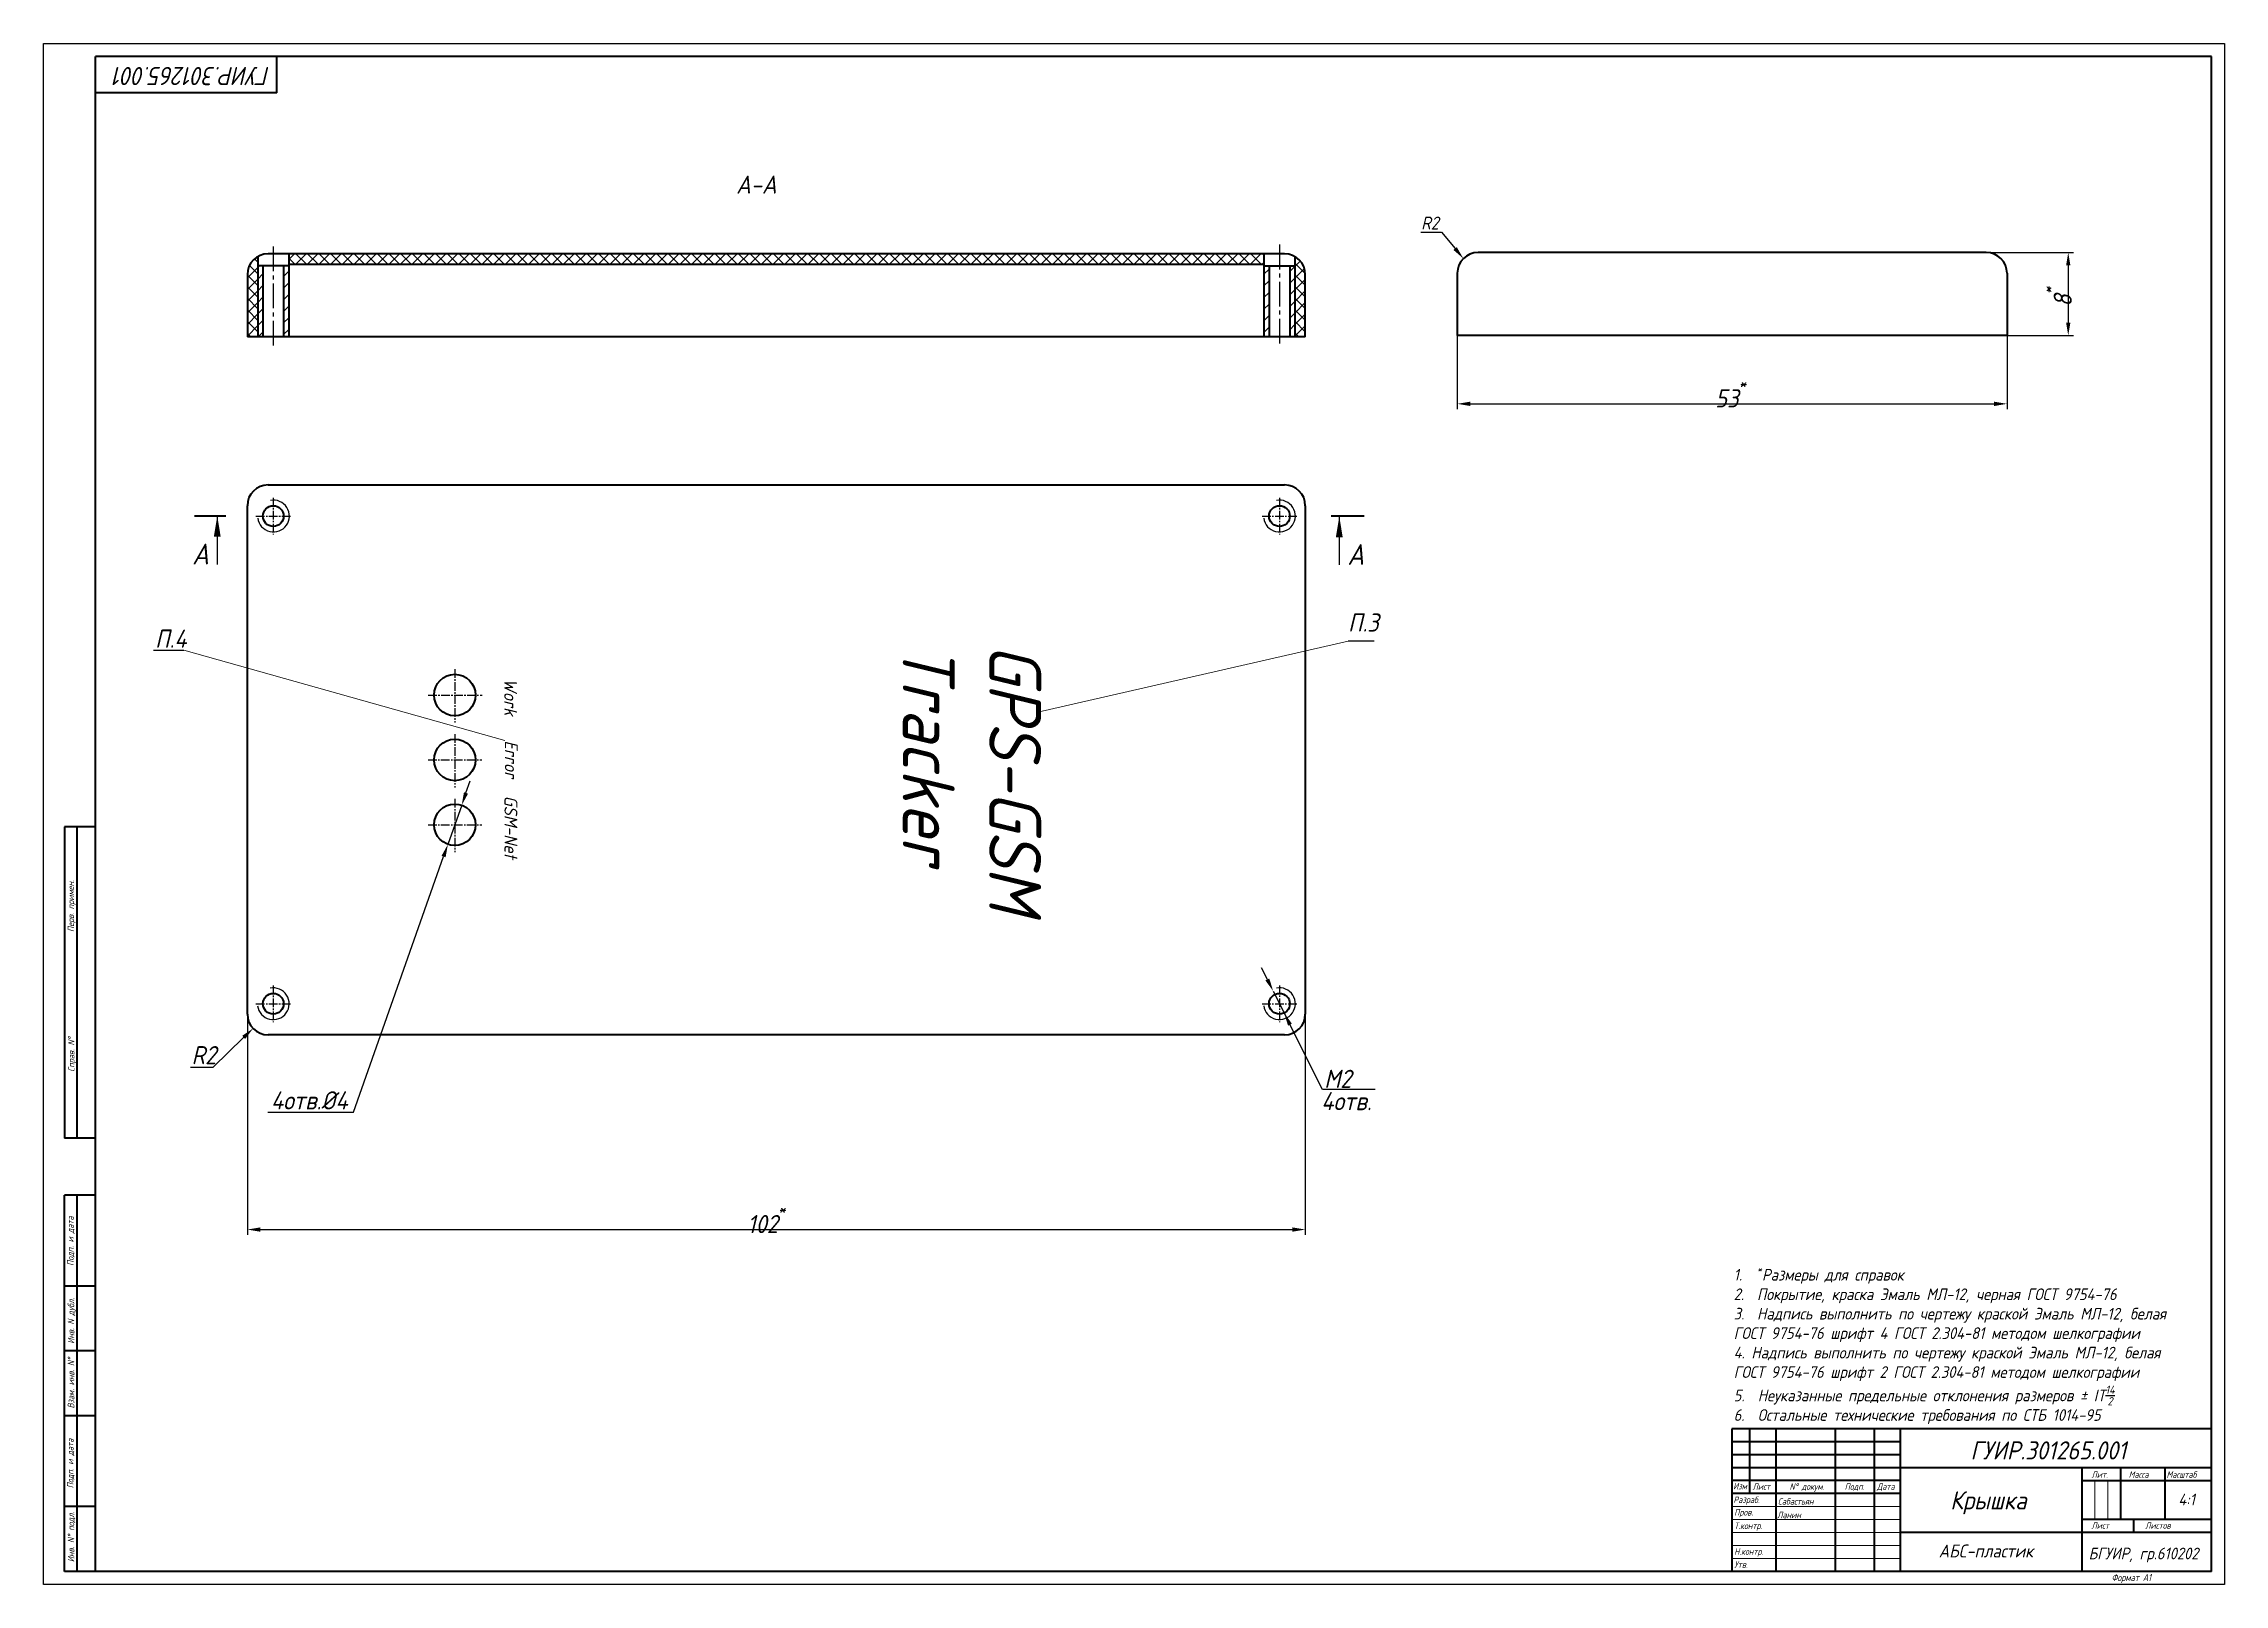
# Model space of a CAD drawing. Header units: millimetres. Extents: x 0 to 9139, y -367 to 2333.
# Drawn here: x 2119 to 2960, y 1 to 595 of the extents above; entities that cross this region are included whole.
import ezdxf
from ezdxf import colors
from ezdxf.entities.mleader import LeaderData, LeaderLine
from ezdxf.math import Vec2, Vec3

# ---------------------------------------------------------------- set-up
doc = ezdxf.new("R2010")
doc.units = ezdxf.units.MM
doc.header["$LTSCALE"] = 0.5
for name, pattern in [('ACAD_ISO02W100', [15, 12, -3]), ('CENTER2', [28.575, 19.05, -3.175, 3.175, -3.175]), ('осевая2', [28.575, 19.05, -3.175, 3.175, -3.175])]:
    doc.linetypes.add(name, pattern=pattern)
doc.layers.get('0').update_dxf_attribs({"lineweight": 60})
doc.layers.get('Defpoints').update_dxf_attribs({"color": 5})
for name, color, linetype in [('1-оси', 1, 'осевая2'), ('3-размеры', 6, 'Continuous'), ('KONTUR', 7, 'Continuous'), ('Title', 7, 'Continuous'), ('TopOverlay', 2, 'Continuous')]:
    doc.layers.add(name, color=color, linetype=linetype)
doc.layers.add('2-штриховка', color=7, linetype='Continuous', true_color=0x00c7c7)
for name, color, linetype, lineweight in [('Основная', 7, 'Continuous', 40), ('текст', 7, 'Continuous', 30), ('тонкая', 7, 'Continuous', 20), ('штр', 20, 'Continuous', 20)]:
    doc.layers.add(name, color=color, linetype=linetype, lineweight=lineweight)
doc.styles.get("Standard").update_dxf_attribs({"font": 'isocpeui.ttf', "width": 0.9})
doc.styles.add('стиль1', font='romans.shx', dxfattribs={"width": 0.75, "oblique": 15, "height": 3.5})
doc.dimstyles.new('Standart', dxfattribs={"dimtxt": 5, "dimasz": 5, "dimexe": 2, "dimexo": 0, "dimgap": 1, "dimtad": 1, "dimtoh": 1, "dimdec": 0, "dimtxsty": 'Standard', "dimcen": 2.5, "dimadec": 0, "dimazin": 0, "dimtfac": 1, "dimtdec": 0, "dimtmove": 0, "dimatfit": 3, "dimldrblk": 'DOTSMALL', "dimfxl": 1, "dimarcsym": 0})

# ---------------------------------------------------------------- blocks, each defined once
blk = doc.blocks.new('_None')
blk = doc.blocks.new('*D27')
at = {"layer": '3-размеры', "color": 0, "lineweight": -2, "transparency": 16777216}
for p, q in [((2197.39, 220.55), (2197.39, 135.67)), ((2605.39, 220.55), (2605.39, 135.67)), ((2202.39, 137.67), (2600.39, 137.67))]:
    blk.add_line(p, q, dxfattribs=at)
at = {"layer": '3-размеры', "color": 0, "transparency": 16777216}
for points in [[(2202.39, 138.51), (2202.39, 136.84), (2197.39, 137.67)], [(2600.39, 138.51), (2600.39, 136.84), (2605.39, 137.67)]]:
    blk.add_solid(points, dxfattribs=at)
at = {"layer": 'Defpoints', "color": 0, "transparency": 16777216}
for p in [(2197.39, 220.55), (2605.39, 220.55), (2605.39, 137.67)]:
    blk.add_point(p, dxfattribs=at)
at = {"layer": '3-размеры', "color": 0, "transparency": 16777216, "insert": (2397.61, 142.17), "char_height": 7, "attachment_point": 5}
blk.add_mtext('102{\\A1;\\H0.7x;\\S*^ ;}', dxfattribs=at)
blk = doc.blocks.new('_DotSmall')
at = {"color": 0, "linetype": 'ByBlock', "const_width": 0.5}
blk.add_lwpolyline([(-0.0625, 0, 1), (0.0625, 0, 1)], format="xyb", close=True, dxfattribs=at)
blk = doc.blocks.new('*D28')
at = {"layer": '3-размеры', "color": 0, "lineweight": -2, "transparency": 16777216}
for p, q in [((2664.01, 482.36), (2664.01, 454.01)), ((2876.01, 482.36), (2876.01, 454.01)), ((2669.01, 456.01), (2871.01, 456.01))]:
    blk.add_line(p, q, dxfattribs=at)
at = {"layer": '3-размеры', "color": 0, "transparency": 16777216}
for points in [[(2669.01, 456.84), (2669.01, 455.17), (2664.01, 456.01)], [(2871.01, 456.84), (2871.01, 455.17), (2876.01, 456.01)]]:
    blk.add_solid(points, dxfattribs=at)
at = {"layer": 'Defpoints', "color": 0, "transparency": 16777216}
for p in [(2664.01, 482.36), (2876.01, 482.36), (2876.01, 456.01)]:
    blk.add_point(p, dxfattribs=at)
at = {"layer": '3-размеры', "color": 0, "transparency": 16777216, "insert": (2769.46, 460.51), "char_height": 7, "width": 11.7576, "attachment_point": 5}
blk.add_mtext('53{\\A1;\\H0.7x;\\S*^ ;}', dxfattribs=at)
blk = doc.blocks.new('*D30')
at = {"layer": '3-размеры', "color": 0, "lineweight": -2, "transparency": 16777216}
for p, q in [((2281.71, 305.99), (2283.38, 310.7)), ((2280.05, 301.27), (2274.73, 286.18)), ((2238.34, 182.98), (2273.07, 281.47)), ((2205.25, 182.98), (2238.34, 182.98))]:
    blk.add_line(p, q, dxfattribs=at)
at = {"layer": '3-размеры', "color": 0, "transparency": 16777216}
for points in [[(2280.93, 306.26), (2282.5, 305.71), (2280.05, 301.27)], [(2272.28, 281.74), (2273.85, 281.19), (2274.73, 286.18)]]:
    blk.add_solid(points, dxfattribs=at)
at = {"layer": 'Defpoints', "color": 0, "transparency": 16777216}
for p in [(2280.05, 301.27), (2274.73, 286.18)]:
    blk.add_point(p, dxfattribs=at)
at = {"layer": '3-размеры', "color": 0, "transparency": 16777216, "insert": (2221.3, 187.48), "char_height": 7, "attachment_point": 5}
blk.add_mtext('4отв.%%C4', dxfattribs=at)
blk = doc.blocks.new('*D40')
at = {"layer": '3-размеры', "color": 0, "lineweight": -2, "transparency": 16777216}
for p, q in [((2868.01, 514.36), (2901.61, 514.36)), ((2899.61, 509.36), (2899.61, 487.36)), ((2868.01, 482.36), (2901.61, 482.36))]:
    blk.add_line(p, q, dxfattribs=at)
at = {"layer": '3-размеры', "color": 0, "transparency": 16777216}
for points in [[(2898.77, 509.36), (2900.44, 509.36), (2899.61, 514.36)], [(2898.77, 487.36), (2900.44, 487.36), (2899.61, 482.36)]]:
    blk.add_solid(points, dxfattribs=at)
at = {"layer": 'Defpoints', "color": 0, "transparency": 16777216}
for p in [(2868.01, 514.36), (2868.01, 482.36), (2899.61, 482.36)]:
    blk.add_point(p, dxfattribs=at)
at = {"layer": '3-размеры', "color": 0, "transparency": 16777216, "insert": (2895.11, 497.35), "char_height": 7, "attachment_point": 5, "rotation": 90}
blk.add_mtext('8{\\A1;\\H0.7x;\\S*^ ;}', dxfattribs=at)

msp = doc.modelspace()

# ---------------------------------------------------------------- hatches: boundary and pattern name
at = {"layer": '2-штриховка'}
h = msp.add_hatch(dxfattribs=at)
h.set_pattern_fill('ANSI37', color=0)
h.paths.add_polyline_path([(2201.39, 512.78, 0.267949), (2197.39, 505.85), (2197.39, 481.85), (2201.39, 481.85)])
h = msp.add_hatch(dxfattribs=at)
h.set_pattern_fill('ANSI31', color=0)
edge = h.paths.add_edge_path()
edge.add_arc((2202.39, 589.43), 80.18, 269.28541, 270.71459, ccw=False)
edge.add_line((2201.39, 509.25), (2201.39, 481.85))
edge.add_line((2201.39, 481.85), (2203.39, 481.85))
edge.add_line((2203.39, 481.85), (2203.39, 509.25))
h.paths.add_polyline_path([(2213.39, 509.25), (2211.39, 509.25), (2211.39, 481.85), (2213.39, 481.85)])
h = msp.add_hatch(dxfattribs=at)
h.set_pattern_fill('ANSI31', color=0)
h.paths.add_polyline_path([(2591.39, 509.25), (2589.39, 509.25), (2589.39, 481.85), (2591.39, 481.85)])
edge = h.paths.add_edge_path()
edge.add_arc((2600.39, 500.04), 9.27, 83.80521, 96.19479)
edge.add_line((2599.39, 509.25), (2599.39, 481.85))
edge.add_line((2599.39, 481.85), (2601.39, 481.85))
edge.add_line((2601.39, 481.85), (2601.39, 509.25))
h = msp.add_hatch(dxfattribs=at)
h.set_pattern_fill('ANSI37', color=0)
h.paths.add_polyline_path([(2605.39, 505.85, 0.267949), (2601.39, 512.78), (2601.39, 481.85), (2605.39, 481.85)])
at = {"layer": 'штр'}
h = msp.add_hatch(dxfattribs=at)
h.set_pattern_fill('ANSI37', color=0)
h.paths.add_polyline_path([(2589.39, 513.85), (2213.39, 513.85), (2213.39, 509.85), (2589.39, 509.85)])

# ---------------------------------------------------------------- linework, layer by layer
at = {"color": 0}
for p, q in [((2597.39, 513.85), (2205.39, 513.85)), ((2213.39, 513.85), (2213.39, 481.85)), ((2589.39, 513.85), (2589.39, 481.85)), ((2868.01, 514.36), (2672.01, 514.36)), ((2197.39, 505.85), (2197.39, 481.85)), ((2201.39, 512.78), (2201.39, 481.85)), ((2213.39, 509.25), (2201.39, 509.25)), ((2203.39, 509.25), (2203.39, 481.85)), ((2211.39, 509.25), (2211.39, 481.85)), ((2211.39, 509.25), (2211.39, 509.25)), ((2213.39, 509.85), (2589.39, 509.85)), ((2589.39, 509.25), (2601.39, 509.25)), ((2591.39, 509.25), (2591.39, 481.85)), ((2599.39, 509.25), (2599.39, 481.85)), ((2601.39, 512.78), (2601.39, 481.85)), ((2605.39, 481.85), (2605.39, 505.85)), ((2664.01, 506.36), (2664.01, 482.36)), ((2876.01, 506.36), (2876.01, 482.36)), ((2605.39, 481.85), (2197.39, 481.85)), ((2876.01, 482.36), (2664.01, 482.36))]:
    msp.add_line(p, q, dxfattribs=at)
for p, q in [((2205.39, 424.73), (2597.39, 424.73)), ((2197.39, 220.73), (2197.39, 416.73)), ((2605.39, 416.73), (2605.39, 220.73)), ((2597.39, 212.73), (2205.39, 212.73)), ((2834.82, 55.88), (2769.82, 55.88)), ((2834.82, 50.88), (2769.82, 50.88)), ((2834.82, 40.88), (2769.82, 40.88)), ((2834.82, 35.88), (2769.82, 35.88)), ((2904.82, 5.88), (2904.82, 5.88))]:
    msp.add_line(p, q)
at = {"lineweight": 70}
for p, q in [((2189.03, 412.75), (2176.99, 412.75)), ((2615.38, 412.84), (2628.03, 412.84))]:
    msp.add_line(p, q, dxfattribs=at)
at = {"linetype": 'CENTER2', "lineweight": -3, "ltscale": 0.35}
for p, q in [((2200.7, 412.75), (2214.24, 412.75)), ((2207.39, 419.78), (2207.39, 405.67)), ((2588.73, 412.75), (2602.27, 412.75)), ((2595.42, 419.78), (2595.42, 405.67)), ((2277.47, 353.69), (2277.47, 333.14)), ((2267.15, 343.75), (2287.94, 343.75)), ((2277.39, 328.67), (2277.39, 308.12)), ((2267.07, 318.73), (2287.86, 318.73)), ((2277.4, 303.69), (2277.4, 283.14)), ((2267.07, 293.75), (2287.87, 293.75)), ((2207.39, 231.76), (2207.39, 217.65)), ((2595.42, 231.78), (2595.42, 217.67)), ((2200.7, 224.73), (2214.24, 224.73)), ((2588.73, 224.75), (2602.27, 224.75))]:
    msp.add_line(p, q, dxfattribs=at)
at = {"color": 0}
for centre, radius in [((2207.39, 412.73), 4), ((2595.42, 412.73), 4), ((2277.39, 343.73), 8), ((2277.39, 318.73), 8), ((2277.39, 293.73), 8), ((2207.39, 224.73), 4), ((2595.42, 224.73), 4), ((2595.42, 224.73), 4)]:
    msp.add_circle(centre, radius, dxfattribs=at)
for centre, start, end in [((2205.39, 505.85), 90, 180), ((2597.39, 505.85), 0, 90), ((2672.01, 506.36), 90, 180), ((2868.01, 506.36), 0, 90)]:
    msp.add_arc(centre, 8, start, end, dxfattribs=at)
for centre, start, end in [((2205.39, 416.73), 90, 180), ((2597.39, 416.73), 0, 90), ((2205.39, 220.73), 180, 270), ((2597.39, 220.73), 270, 0)]:
    msp.add_arc(centre, 8, start, end)
at = {"lineweight": 25}
for points in [[(2187.12, 404.75), (2184.46, 404.75), (2185.79, 412.75)], [(2619.82, 404.57), (2617.16, 404.57), (2618.49, 412.57)]]:
    msp.add_solid(points, dxfattribs=at)
at = {"layer": '1-оси', "color": 0}
for p, q in [((2207.39, 516.65), (2207.39, 477.19)), ((2595.42, 517.38), (2595.42, 477.84))]:
    msp.add_line(p, q, dxfattribs=at)
at = {"layer": '2-штриховка', "color": 0}
for centre in [(2207.47, 412.75), (2595.42, 412.75), (2207.39, 224.73), (2595.42, 224.75)]:
    msp.add_arc(centre, 6.13, 187.69842, 101.33817, dxfattribs=at)
at = {"layer": '3-размеры', "color": 0}
for p, q in [((2650, 522.21), (2657.92, 522.21)), ((2657.92, 522.21), (2663.17, 515.86)), ((2590.76, 234.08), (2588.52, 238.55)), ((2593, 229.58), (2597.84, 219.92)), ((2184.17, 200.27), (2195.97, 211.76)), ((2612.02, 191.67), (2599.47, 216.69)), ((2175.47, 200.27), (2184.17, 200.27)), ((2632.39, 191.67), (2612.02, 191.67))]:
    msp.add_line(p, q, dxfattribs=at)
for points in [[(2663.81, 516.4), (2662.53, 515.33), (2666.36, 512.01)], [(2591.5, 234.45), (2590.01, 233.7), (2593, 229.61)], [(2600.21, 217.06), (2598.72, 216.31), (2597.23, 221.16)], [(2195.4, 212.37), (2196.55, 211.16), (2199.59, 215.21)]]:
    msp.add_solid(points, dxfattribs=at)
at = {"layer": 'KONTUR'}
for p, q in [((2118.82, 0.88), (2118.82, 594.88)), ((2118.82, 594.88), (2959.82, 594.88)), ((2959.82, 594.88), (2959.82, 0.88)), ((2959.82, 0.88), (2118.82, 0.88))]:
    msp.add_line(p, q, dxfattribs=at)
at = {"layer": 'Title', "color": 0}
for p, q in [((2631.89, 364.48), (2621.86, 364.48)), ((2161.17, 361.07), (2172.88, 361.07))]:
    msp.add_line(p, q, dxfattribs=at)
at = {"layer": 'TopOverlay', "color": 0, "lineweight": 20}
for p, q in [((2502.19, 337.17), (2621.86, 364.48)), ((2296.68, 326.22), (2172.88, 361.07))]:
    msp.add_line(p, q, dxfattribs=at)
at = {"layer": 'Основная'}
for p, q in [((2138.82, 45.88), (2138.82, 589.88)), ((2954.82, 589.88), (2138.82, 589.88)), ((2208.82, 575.88), (2208.82, 589.88)), ((2954.82, 5.88), (2954.82, 589.88)), ((2208.82, 575.88), (2138.82, 575.88)), ((2126.82, 292.88), (2126.82, 172.88)), ((2138.82, 292.88), (2126.82, 292.88)), ((2131.82, 172.88), (2131.82, 292.88)), ((2138.82, 172.88), (2126.82, 172.88)), ((2126.82, 5.88), (2126.82, 150.88)), ((2138.82, 150.88), (2126.82, 150.88)), ((2131.82, 5.88), (2131.82, 150.88)), ((2138.82, 115.88), (2126.82, 115.88)), ((2138.82, 90.88), (2126.82, 90.88)), ((2138.82, 65.88), (2126.82, 65.88)), ((2769.82, 60.88), (2769.82, 5.88)), ((2954.82, 60.88), (2769.82, 60.88)), ((2776.82, 35.88), (2776.82, 60.88)), ((2786.82, 60.88), (2786.82, 5.88)), ((2809.82, 5.88), (2809.82, 60.88)), ((2824.82, 60.88), (2824.82, 5.88)), ((2834.82, 60.88), (2834.82, 5.88)), ((2138.82, 5.88), (2138.82, 45.88)), ((2769.82, 45.88), (2954.82, 45.88)), ((2904.82, 45.88), (2904.82, 5.88)), ((2919.82, 45.88), (2919.82, 25.88)), ((2936.82, 45.88), (2936.82, 25.88)), ((2904.82, 40.88), (2954.82, 40.88)), ((2138.82, 30.88), (2126.82, 30.88)), ((2954.82, 25.88), (2904.82, 25.88)), ((2924.82, 25.88), (2924.82, 20.88)), ((2954.82, 20.88), (2834.82, 20.88)), ((2954.82, 5.88), (2126.82, 5.88))]:
    msp.add_line(p, q, dxfattribs=at)
at = {"layer": 'тонкая'}
for p, q in [((2909.81, 40.67), (2909.81, 25.88)), ((2914.89, 40.67), (2914.89, 25.88)), ((2769.82, 30.88), (2834.82, 30.88)), ((2834.82, 25.88), (2769.82, 25.88)), ((2834.82, 20.88), (2769.82, 20.88))]:
    msp.add_line(p, q, dxfattribs=at)
for points in [[(2769.82, 15.88), (2834.82, 15.88)], [(2769.82, 10.88), (2834.82, 10.88)]]:
    msp.add_lwpolyline(points, dxfattribs=at)

# ---------------------------------------------------------------- texts
at = {"color": 0, "insert": (2385.89, 544.05), "char_height": 7, "attachment_point": 1}
msp.add_mtext_dynamic_manual_height_columns('А-А', width=14.2437, gutter_width=50, heights=[0], dxfattribs=at)
at = {"color": 0, "linetype": 'ACAD_ISO02W100', "char_height": 7, "line_spacing_factor": 0.5}
for s, insert, width, attachment_point in [('П.3', (2633.73, 375.2), 19.4413, 3), ('П.4', (2161.81, 368.98), 48.9379, 1)]:
    msp.add_mtext(s, dxfattribs=dict(at, insert=insert, width=width, attachment_point=attachment_point))
at = {"color": 0, "attachment_point": 1, "rotation": 270}
for s, width, insert, char_height in [('GPS-GSM\\PTracker', 111.9294, (2503.49, 363.47), 20), ('Work', 18.5506, (2301.43, 350.04), 5), ('Error', 18.5506, (2301.68, 326.22), 5), ('GSM-Net', 18.5506, (2301.54, 304.92), 5)]:
    msp.add_mtext_dynamic_manual_height_columns(s, width=width, gutter_width=50, heights=[0], dxfattribs=dict(at, insert=insert, char_height=char_height))
at = {"layer": '1-оси', "color": 0, "insert": (2206.21, 578.88), "char_height": 7, "attachment_point": 1, "rotation": 180}
msp.add_mtext_dynamic_manual_height_columns('ГУИР.301265.001', width=55.323, gutter_width=50, heights=[0], dxfattribs=at)
at = {"layer": '1-оси', "color": 0, "lineweight": -2, "insert": (2766.09, 124.02), "char_height": 4.5, "attachment_point": 1}
msp.add_mtext_dynamic_manual_height_columns('\\A1;\\pxl1,t3;1.^I{\\H0.7x;\\S*^ ;}Размеры для справок\\P2.^IПокрытие, краска Эмаль МЛ-12, черная ГОСТ 9754-76\\P3.^IНадпись выполнить по чертежу краской Эмаль МЛ-12, белая\\PГОСТ 9754-76 шрифт 4 ГОСТ 2.304-81 методом шелкографии\\P4. Надпись выполнить по чертежу краской Эмаль МЛ-12, белая\\PГОСТ 9754-76 шрифт 2 ГОСТ 2.304-81 методом шелкографии\\P5.  Неуказанные предельные отклонения размеров ± IT{\\H0.7x;\\S14/2;}\\P6.  Остальные технические требования по СТБ 1014-95', width=230.55, gutter_width=50, heights=[0], dxfattribs=at)
at = {"layer": '1-оси', "color": 0, "attachment_point": 1}
for s, width, insert, char_height in [('ГУИР.301265.001', 55.323, (2861.91, 56.03), 7), ('Крышка', 55.323, (2854.1, 36.8), 7), ('4:1', 8.329, (2942.08, 35.85), 4.5), ('АБС-пластик', 55.323, (2849.64, 16.25), 5), ('БГУИР, гр.610202', 55.323, (2907.47, 15.04), 4.5)]:
    msp.add_mtext_dynamic_manual_height_columns(s, width=width, gutter_width=50, heights=[0], dxfattribs=dict(at, insert=insert, char_height=char_height))
at = {"layer": '3-размеры', "color": 0, "attachment_point": 5}
for s, insert, char_height in [('R2', (2653.46, 525.71), 5), ('R2', (2180.63, 204.91), 7), ('M2', (2617.93, 195.79), 7)]:
    msp.add_mtext(s, dxfattribs=dict(at, insert=insert, char_height=char_height))
at = {"layer": '3-размеры', "color": 0, "insert": (2611.52, 190.69), "char_height": 7, "attachment_point": 1}
msp.add_mtext_dynamic_manual_height_columns('4отв.', width=34.3174, gutter_width=50, heights=[0], dxfattribs=at)
at = {"layer": 'текст', "style": 'стиль1', "oblique": 15, "width": 0.75}
for s, p in [('Перв. примен.', (2130.58, 252.39)), ('Справ. N%%d', (2130.73, 198.51)), ('Подп. и дата', (2130.4, 123.65)), ('Инв. N дубл.', (2130.64, 93.63)), ('Взам. инв. N%%d', (2130.64, 68.7)), ('Подп. и дата', (2130.35, 37.92)), ('Инв. N%%d подл.', (2130.64, 9.45))]:
    msp.add_text(s, height=2.5, rotation=90, dxfattribs=at).set_placement(p)
for s, height, p in [('Лит.', 2.5, (2908.54, 41.95)), ('Масса', 2.5, (2922.92, 41.95)), ('Масштаб', 2.5, (2937.51, 41.95)), ('Изм', 2.5, (2770.37, 37.49)), ('Разраб.', 2.5, (2770.48, 32.24)), ('Лист', 2.5, (2777.84, 37.34)), ('Сабастьян', 2.5, (2787.66, 31.65)), ('N%%d докум. ', 2.5, (2792.13, 37.34)), ('Подп.', 2.5, (2813.38, 37.34)), ('Дата', 2.5, (2825.83, 37.34)), ('Пров.', 2.5, (2770.78, 27.41)), ('Ланин', 2.5, (2787.34, 26.39)), ('Т.контр.', 2.5, (2770.78, 22.22)), ('Лист', 2.5, (2908.54, 22.33)), ('Листов', 2.5, (2929.26, 22.33)), ('Утв.', 2.5, (2770.78, 7.27)), ('Н.контр.', 2.5, (2770.78, 12.29)), ('Формат А1', 2.75, (2916.29, 2.13))]:
    msp.add_text(s, height=height, dxfattribs=at).set_placement(p)

# ---------------------------------------------------------------- dimensions: what is measured, and where the dimension line sits
at = {"layer": '3-размеры', "color": 0}
dim = msp.add_linear_dim(base=(2899.61, 482.36), p1=(2868.01, 514.36), p2=(2868.01, 482.36), angle=90, text='8{\\A1;\\H0.7x;\\S*^ ;}', dimstyle='Standart', override={"dimtxt": 7}, dxfattribs=at)
dim.commit()
dim.dimension.update_dxf_attribs({"geometry": '*D40', "text_midpoint": (2899.61, 497.35), "dimtype": 160})
for base, p1, p2, text, picture, middle in [((2876.01, 456.01), (2664.01, 482.36), (2876.01, 482.36), '53{\\A1;\\H0.7x;\\S*^ ;}', '*D28', (2769.46, 456.01)), ((2605.39, 137.67), (2197.39, 220.55), (2605.39, 220.55), '102{\\A1;\\H0.7x;\\S*^ ;}', '*D27', (2397.61, 137.67))]:
    dim = msp.add_linear_dim(base=base, p1=p1, p2=p2, text=text, dimstyle='Standart', override={"dimtxt": 7}, dxfattribs=at)
    dim.commit()
    dim.dimension.update_dxf_attribs({"geometry": picture, "text_midpoint": middle, "dimtype": 160})
dim = msp.add_diameter_dim_2p(p1=(2280.05, 301.27), p2=(2274.73, 286.18), text='4отв.%%C4', dimstyle='Standart', override={"dimtxt": 7}, dxfattribs=at)
dim.commit()
dim.dimension.update_dxf_attribs({"geometry": '*D30', "text_midpoint": (2221.3, 182.98), "dimtype": 163})

# ---------------------------------------------------------------- leaders
at = {"lineweight": 25}
ml = msp.add_multileader_mtext('Standard', dxfattribs=at)
ml.set_content('А', color=256)
ml.set_leader_properties()
ml.set_arrow_properties(name='NONE')
ml.build(insert=Vec2(0, 0))
ml.multileader.update_dxf_attribs({"has_dogleg": 0, "text_left_attachment_type": 7, "text_right_attachment_type": 7, "dogleg_length": 0, "arrow_head_size": 6.4})
ctx = ml.context
ctx.base_point, ctx.char_height, ctx.arrow_head_size, ctx.landing_gap_size, ctx.plane_origin = Vec3(2174.2, 394.11), 8, 6.4, 3.2, Vec3(2185.79, 412.75)
ctx.left_attachment, ctx.right_attachment, ctx.text_align_type = 7, 7, 2
notes = []
notes.append((ctx, [(0, (1, 1, 0), (2185.79, 394.11), (-1, 0), 0, [(0, [(2185.81, 412.62)], 0, [])])]))
ctx.mtext.insert, ctx.mtext.alignment, ctx.mtext.flow_direction = Vec3(2182.59, 402.11), 3, 5
ml = msp.add_multileader_mtext('Standard', dxfattribs=at)
ml.set_content('А', color=256)
ml.set_leader_properties()
ml.set_arrow_properties(name='NONE')
ml.build(insert=Vec2(0, 0))
ml.multileader.update_dxf_attribs({"has_dogleg": 0, "text_left_attachment_type": 7, "text_right_attachment_type": 7, "dogleg_length": 0, "arrow_head_size": 6.4})
ctx = ml.context
ctx.base_point, ctx.char_height, ctx.arrow_head_size, ctx.landing_gap_size, ctx.plane_origin = Vec3(2618.42, 393.93), 8, 6.4, 3.2, Vec3(2618.49, 412.57)
ctx.left_attachment, ctx.right_attachment = 7, 7
notes.append((ctx, [(1, (1, 1, 0), (2618.42, 393.93), (1, 0), 0, [(0, [(2618.49, 412.57)], 0, [])])]))
ctx.mtext.insert, ctx.mtext.width, ctx.mtext.flow_direction = Vec3(2621.62, 401.93), 12.2661, 5
for ctx, leaders in notes:
    for number, flags, end, landing, length, lines in leaders:
        leader = LeaderData()
        leader.index, (leader.has_last_leader_line, leader.has_dogleg_vector, leader.attachment_direction) = number, flags
        leader.last_leader_point, leader.dogleg_vector, leader.dogleg_length = Vec3(end), Vec3(landing), length
        for number, points, colour, breaks in lines:
            line = LeaderLine()
            line.index, line.vertices, line.color, line.breaks = number, Vec3.list(points), colors.encode_raw_color(colour), breaks
            leader.lines.append(line)
        ctx.leaders.append(leader)

doc.saveas('drawing.dxf')
